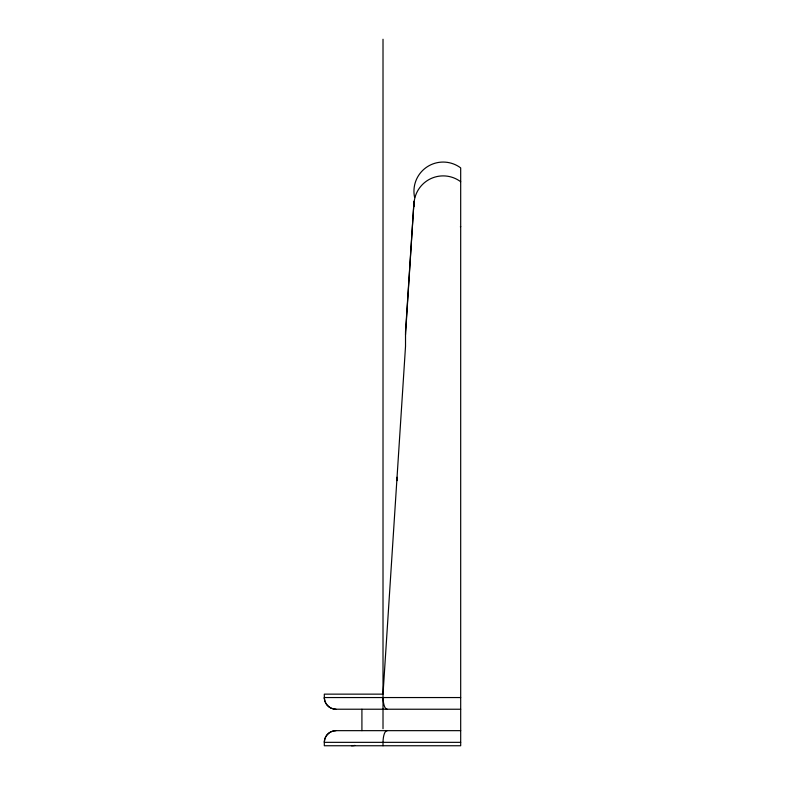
<?xml version="1.0" encoding="UTF-8"?>
<svg xmlns="http://www.w3.org/2000/svg" width="785" height="785" viewBox="0 0 785 785"><rect width="100%" height="100%" fill="white"/><g stroke="black" fill="none" stroke-linecap="round" stroke-linejoin="round"><path stroke-width="1.18" d="M414.137 206.21A29.222 28.927 0 0 1 413.999 203.266L414.009 201.382L405.521 334.655M414.009 201.382L405.521 331.79L405.521 346.342L383.011 694.146L324.313 694.146L324.352 698.503A11.677 11.667 15.4 0 0 335.872 709.218L460.687 709.238M414.617 197.447A29.212 29.173 0 0 1 460.687 167.902L460.687 745.75L324.313 745.75L324.313 742.345A11.863 11.834 -74.6 0 1 324.333 741.639L324.342 741.521A11.687 11.647 -77.2 0 1 336 730.658L460.687 730.658M414.019 203.138L414.235 201.127A29.212 29.212 0 0 1 460.707 181.737M324.313 697.551L460.687 697.551M324.313 742.345L460.687 742.345M397.053 477.241L397.112 480.626M383.011 39.25L383.011 728.715M383.011 745.75L383.011 742.345A12.05 3.788 90 0 1 386.966 730.874M361.914 709.238L361.914 730.658M460.736 226.561A29.222 28.927 0 0 1 460.344 226.845M386.966 709.022A12.05 3.788 -90 0 1 383.06 697.551M324.323 741.639A11.687 11.667 -16.1 0 1 336 730.678M336 709.238A11.687 11.647 77.2 0 1 324.362 698.375M324.333 698.267A11.854 11.824 75.2 0 1 324.313 697.786M354.987 745.426A19.478 19.478 0 0 1 351.445 745.75"/></g></svg>
